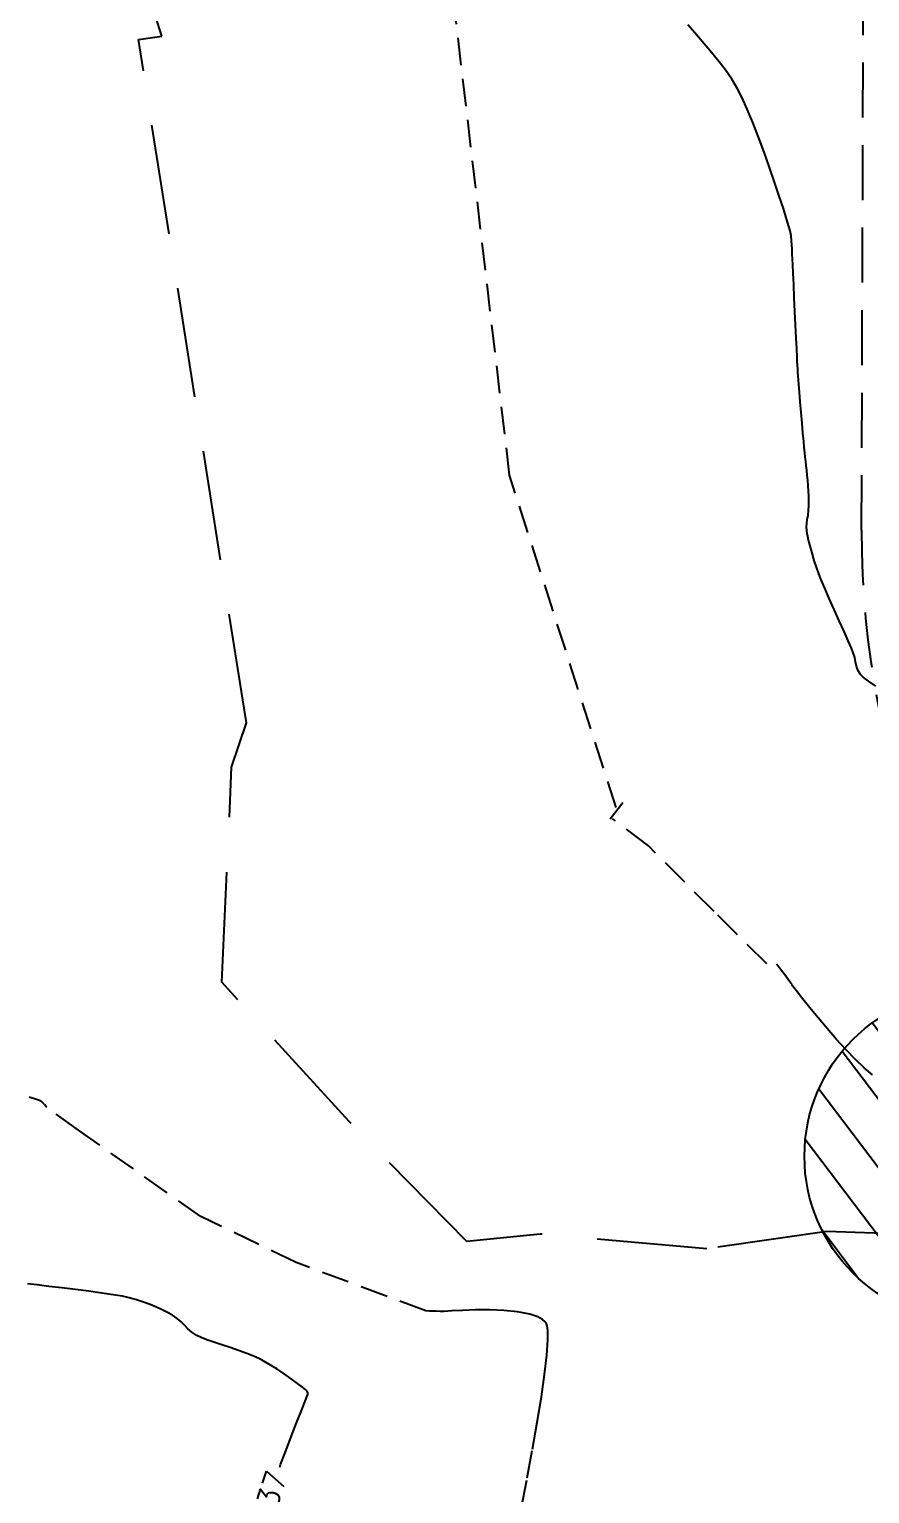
# Model space of a CAD drawing. Header units: feet. Extents: x 26064 to 27719, y 16802 to 28989.
# Drawn here: x 27005.5 to 27101, y 16941.9 to 17108.3 of the extents above; entities that cross this region are included whole.
import ezdxf

# ---------------------------------------------------------------- set-up
doc = ezdxf.new("R2010")
doc.units = ezdxf.units.FT
doc.header["$LTSCALE"] = 50
doc.header["$MEASUREMENT"] = 0
for name, pattern in [('HIDDEN', [0.375, 0.25, -0.125]), ('HIDDEN2', [0.1875, 0.125, -0.0625]), ('HIDN25', [0.0938, 0.0625, -0.0313])]:
    doc.linetypes.add(name, pattern=pattern)
for name, color, linetype in [('CONT-MJR', 160, 'HIDDEN'), ('CONT-MNR', 55, 'HIDN25'), ('DEMO-STORM SEWER', 13, 'HIDDEN2'), ('INLET PROTECTION', 1, 'HIDDEN')]:
    doc.layers.add(name, color=color, linetype=linetype)
doc.styles.add('l60', font='simplex', dxfattribs={"height": 2.4})

msp = doc.modelspace()

# ---------------------------------------------------------------- hatches: boundary and pattern name
at = {"layer": 'INLET PROTECTION', "linetype": 'Continuous'}
h = msp.add_hatch(dxfattribs=at)
h.set_pattern_fill('ANSI31', scale=37.499998, angle=262.0889784, style=0)
h.set_pattern_definition([(307.088978, (51223.2837, -6284.492), (3.7392183, 2.82681806), [])])
edge = h.paths.add_edge_path()
edge.add_arc((27112.29541, 16980.23397), 18.75, 0, 360)

# ---------------------------------------------------------------- linework, layer by layer
at = {"layer": 'CONT-MJR', "color": 7}
for p, q in [((27020.57895, 17107.46466, 635), (27013.80495, 17129.36926, 635)), ((27017.93188, 17107.10029, 635), (27020.57895, 17107.46466, 635)), ((27030.17878, 17029.44861, 635), (27017.93188, 17107.10029, 635)), ((27028.51071, 17024.4487, 635), (27030.17878, 17029.44861, 635)), ((27027.39872, 17000.00478, 635), (27028.51071, 17024.4487, 635)), ((27041.85518, 16984.17176, 635), (27027.39872, 17000.00478, 635)), ((27055.19966, 16970.56094, 635), (27041.85518, 16984.17176, 635)), ((27063.53992, 16971.39426, 635), (27055.19966, 16970.56094, 635)), ((27082.44458, 16969.72762, 635), (27063.53992, 16971.39426, 635)), ((27096.06701, 16971.67204, 635), (27082.44458, 16969.72762, 635)), ((27104.68534, 16971.39426, 635), (27096.06701, 16971.67204, 635))]:
    msp.add_line(p, q, dxfattribs=at)
at = {"layer": 'CONT-MNR', "color": 7}
for p, q in [((27060.06862, 17057.59525, 634), (27053.3184, 17114.92314, 634)), ((27084.52496, 17103.68154, 633), (27083.68922, 17104.77585, 633)), ((27088.31541, 17096.01473, 633), (27087.6781, 17097.65723, 633)), ((27090.15756, 17090.87829, 633), (27089.57309, 17092.56303, 633)), ((27091.91784, 17085.35463, 633), (27091.78058, 17085.86527, 633)), ((27092.0889, 17084.2579, 633), (27092.02665, 17084.77557, 633)), ((27092.17784, 17082.15463, 633), (27092.14906, 17082.74997, 633)), ((27092.26221, 17080.53737, 633), (27092.21199, 17081.54147, 633)), ((27092.60424, 17073.18594, 633), (27092.53801, 17074.63051, 633)), ((27092.66082, 17071.95614, 633), (27092.60424, 17073.18594, 633)), ((27092.82472, 17068.88095, 633), (27092.79834, 17069.28653, 633)), ((27092.85784, 17068.41463, 633), (27092.82472, 17068.88095, 633)), ((27092.89915, 17067.89302, 633), (27092.85784, 17068.41463, 633)), ((27093.16545, 17064.73826, 633), (27093.06193, 17065.9495, 633)), ((27093.37193, 17062.36351, 633), (27093.27178, 17063.50782, 633)), ((27093.51784, 17060.75463, 633), (27093.45694, 17061.41067, 633)), ((27093.5782, 17060.17137, 633), (27093.51784, 17060.75463, 633)), ((27093.63705, 17059.65823, 633), (27093.5782, 17060.17137, 633)), ((27093.75029, 17058.70187, 633), (27093.6944, 17059.1801, 633)), ((27093.80476, 17058.18842, 633), (27093.75029, 17058.70187, 633)), ((27072.1627, 17019.83878, 634), (27060.06862, 17057.59525, 634)), ((27094.00661, 17055.78456, 633), (27093.96188, 17056.37282, 633)), ((27093.94821, 17053.06148, 633), (27094.01883, 17053.60077, 633)), ((27094.05784, 17054.17463, 633), (27094.05908, 17054.68179, 633)), ((27093.78784, 17051.72463, 633), (27093.8086, 17052.11605, 633)), ((27093.8701, 17052.56412, 633), (27093.94821, 17053.06148, 633)), ((27093.85758, 17050.97048, 633), (27093.81039, 17051.31964, 633)), ((27093.92741, 17050.62339, 633), (27093.85758, 17050.97048, 633)), ((27094.01784, 17050.22463, 633), (27093.92741, 17050.62339, 633)), ((27094.25484, 17049.29876, 633), (27094.11164, 17049.83911, 633)), ((27094.66066, 17047.91068, 633), (27094.44024, 17048.64286, 633)), ((27095.17784, 17046.37463, 633), (27094.90892, 17047.14151, 633)), ((27095.85265, 17044.75003, 633), (27095.44578, 17045.70322, 633)), ((27096.35675, 17043.60133, 633), (27095.85265, 17044.75003, 633)), ((27097.48985, 17041.06249, 633), (27096.91639, 17042.34339, 633)), ((27098.51142, 17038.77687, 633), (27098.03543, 17039.84489, 633)), ((27098.87613, 17037.94469, 633), (27098.51142, 17038.77687, 633)), ((27099.25459, 17036.88683, 633), (27099.08784, 17037.43463, 633)), ((27099.35766, 17036.38498, 633), (27099.25459, 17036.88683, 633)), ((27099.45635, 17035.91202, 633), (27099.35766, 17036.38498, 633)), ((27099.87784, 17034.98463, 633), (27099.60997, 17035.45091, 633)), ((27100.2071, 17034.6706, 633), (27099.87784, 17034.98463, 633)), ((27071.47392, 17018.57808, 634), (27072.92504, 17020.41004, 634)), ((27075.83345, 17015.48075, 634), (27071.7597, 17018.57808, 634)), ((27083.28158, 17008.03897, 634), (27075.83345, 17015.48075, 634)), ((27089.27952, 17002.10175, 634), (27083.28158, 17008.03897, 634)), ((27090.5456, 17001.82636, 634), (27090.35639, 17002.04611, 634)), ((27090.88884, 17001.38779, 634), (27090.5456, 17001.82636, 634)), ((27091.30275, 17000.84464, 634), (27090.88884, 17001.38779, 634)), ((27091.70397, 17000.31115, 634), (27091.30275, 17000.84464, 634)), ((27092.13484, 16999.73009, 634), (27092.00912, 16999.90155, 634)), ((27092.34495, 16999.38378, 634), (27092.19769, 16999.57581, 634)), ((27097.1893, 16993.50531, 634), (27096.11514, 16994.74297, 634)), ((27098.2746, 16992.3067, 634), (27097.1893, 16993.50531, 634)), ((27100.31484, 16990.27041, 634), (27099.3301, 16991.20808, 634)), ((27006.70815, 16986.57393, 636), (27006.35238, 16986.69394, 636)), ((27006.96229, 16986.4038, 636), (27006.70815, 16986.57393, 636)), ((27007.4196, 16985.92243, 636), (27007.30966, 16986.05986, 636)), ((27011.1164, 16983.21154, 636), (27007.53792, 16985.76832, 636)), ((27025.01459, 16973.37528, 636), (27011.1164, 16983.21154, 636)), ((27035.82429, 16968.16803, 636), (27025.01459, 16973.37528, 636)), ((27050.54371, 16962.65977, 636), (27035.82429, 16968.16803, 636)), ((27007.74818, 16965.45288, 637), (27006.42238, 16965.61082, 637)), ((27015.06742, 16964.49953, 637), (27013.77119, 16964.69045, 637)), ((27016.12405, 16964.32143, 637), (27015.06742, 16964.49953, 637)), ((27016.86319, 16964.16263, 637), (27016.12405, 16964.32143, 637)), ((27017.71194, 16963.92142, 637), (27016.86319, 16964.16263, 637)), ((27021.23402, 16962.4931, 637), (27020.63103, 16962.79905, 637)), ((27021.78319, 16962.18263, 637), (27021.23402, 16962.4931, 637)), ((27022.32542, 16961.80921, 637), (27021.78319, 16962.18263, 637)), ((27050.98036, 16962.64612, 636), (27050.54371, 16962.65977, 636)), ((27051.73246, 16962.6211, 636), (27051.35657, 16962.63587, 636)), ((27053.50619, 16962.65889, 636), (27052.61684, 16962.60734, 636)), ((27054.73389, 16962.72233, 636), (27053.50619, 16962.65889, 636)), ((27062.36708, 16962.29895, 636), (27060.98217, 16962.56988, 636)), ((27063.28157, 16961.9786, 636), (27062.36708, 16962.29895, 636)), ((27063.82022, 16961.66909, 636), (27063.28157, 16961.9786, 636)), ((27022.76807, 16961.42159, 637), (27022.32542, 16961.80921, 637)), ((27023.55471, 16960.63447, 637), (27023.16117, 16961.02746, 637)), ((27023.99872, 16960.2503, 637), (27023.55471, 16960.63447, 637)), ((27064.09695, 16961.42663, 636), (27063.82022, 16961.66909, 636)), ((27064.20815, 16961.29393, 636), (27064.09695, 16961.42663, 636)), ((27064.33748, 16960.9648, 636), (27064.25817, 16961.20923, 636)), ((27027.38717, 16958.80719, 637), (27026.50323, 16959.09964, 637)), ((27028.32575, 16958.49859, 637), (27027.38717, 16958.80719, 637)), ((27030.22115, 16957.83193, 637), (27029.28254, 16958.17359, 637)), ((27031.10516, 16957.47336, 637), (27030.22115, 16957.83193, 637)), ((27031.89819, 16957.09763, 637), (27031.10516, 16957.47336, 637)), ((27032.75062, 16956.61881, 637), (27031.89819, 16957.09763, 637)), ((27064.03659, 16955.44246, 636), (27064.28785, 16957.62915, 636)), ((27035.28224, 16954.93412, 637), (27034.48351, 16955.4985, 637)), ((27035.98134, 16954.41832, 637), (27035.28224, 16954.93412, 637)), ((27036.91716, 16953.68666, 637), (27036.53993, 16953.98965, 637)), ((27037.07214, 16953.54789, 637), (27036.91716, 16953.68666, 637)), ((27036.39824, 16951.22179, 637), (27036.79998, 16952.23701, 637)), ((27035.31372, 16948.45906, 637), (27035.89213, 16949.93868, 637)), ((27034.69507, 16946.85426, 637), (27035.31372, 16948.45906, 637)), ((27033.96635, 16944.91839, 637), (27034.06822, 16945.19564, 637))]:
    msp.add_line(p, q, dxfattribs=at)
at = {"layer": 'CONT-MNR', "color": 7, "extrusion": (0.753356, 0.657613, 0)}
msp.add_line((27081.09353, 17107.85453, 633), (27080.31235, 17108.74944, 633), dxfattribs=at)
at = {"layer": 'CONT-MNR', "color": 7, "extrusion": (0.754745, 0.656019, 0)}
msp.add_line((27081.93944, 17106.88131, 633), (27081.09353, 17107.85453, 633), dxfattribs=at)
at = {"layer": 'CONT-MNR', "color": 7, "extrusion": (0.762334, 0.647184, 0)}
msp.add_line((27082.81602, 17105.84876, 633), (27081.93944, 17106.88131, 633), dxfattribs=at)
at = {"layer": 'CONT-MNR', "color": 7, "extrusion": (0.7756, 0.631224, 0)}
msp.add_line((27083.68922, 17104.77585, 633), (27082.81602, 17105.84876, 633), dxfattribs=at)
at = {"layer": 'CONT-MNR', "color": 7, "extrusion": (0.820454, 0.571712, 0)}
msp.add_line((27085.28919, 17102.58481, 633), (27084.52496, 17103.68154, 633), dxfattribs=at)
at = {"layer": 'CONT-MNR', "color": 7, "extrusion": (0.853794, 0.52061, 0)}
msp.add_line((27085.94784, 17101.50463, 633), (27085.28919, 17102.58481, 633), dxfattribs=at)
at = {"layer": 'CONT-MNR', "color": 7, "extrusion": (0.891526, 0.452971, 0)}
msp.add_line((27086.47636, 17100.46441, 633), (27085.94784, 17101.50463, 633), dxfattribs=at)
at = {"layer": 'CONT-MNR', "color": 7, "extrusion": (0.91289, 0.408206, 0)}
msp.add_line((27087.0591, 17099.1612, 633), (27086.47636, 17100.46441, 633), dxfattribs=at)
at = {"layer": 'CONT-MNR', "color": 7, "extrusion": (0.924739, 0.380603, 0)}
msp.add_line((27087.6781, 17097.65723, 633), (27087.0591, 17099.1612, 633), dxfattribs=at)
at = {"layer": 'CONT-MNR', "color": 7, "extrusion": (0.937561, 0.34782, 0)}
msp.add_line((27088.95306, 17094.29592, 633), (27088.31541, 17096.01473, 633), dxfattribs=at)
at = {"layer": 'CONT-MNR', "color": 7, "extrusion": (0.941544, 0.33689, 0)}
msp.add_line((27089.57309, 17092.56303, 633), (27088.95306, 17094.29592, 633), dxfattribs=at)
at = {"layer": 'CONT-MNR', "color": 7, "extrusion": (0.947567, 0.319557, 0)}
msp.add_line((27090.6885, 17089.30391, 633), (27090.15756, 17090.87829, 633), dxfattribs=at)
at = {"layer": 'CONT-MNR', "color": 7, "extrusion": (0.950258, 0.311463, 0)}
msp.add_line((27091.14796, 17087.90213, 633), (27090.6885, 17089.30391, 633), dxfattribs=at)
at = {"layer": 'CONT-MNR', "color": 7, "extrusion": (0.95323, 0.302246, 0)}
msp.add_line((27091.51797, 17086.73518, 633), (27091.14796, 17087.90213, 633), dxfattribs=at)
at = {"layer": 'CONT-MNR', "color": 7, "extrusion": (0.957328, 0.289003, 0)}
msp.add_line((27091.78058, 17085.86527, 633), (27091.51797, 17086.73518, 633), dxfattribs=at)
at = {"layer": 'CONT-MNR', "color": 7, "extrusion": (0.9828, 0.184675, 0)}
msp.add_line((27092.02665, 17084.77557, 633), (27091.91784, 17085.35463, 633), dxfattribs=at)
at = {"layer": 'CONT-MNR', "color": 7, "extrusion": (0.997998, 0.063248, 0)}
msp.add_line((27092.11986, 17083.76928, 633), (27092.0889, 17084.2579, 633), dxfattribs=at)
at = {"layer": 'CONT-MNR', "color": 7, "extrusion": (0.999538, 0.030402, 0)}
msp.add_line((27092.13482, 17083.27741, 633), (27092.11986, 17083.76928, 633), dxfattribs=at)
at = {"layer": 'CONT-MNR', "color": 7, "extrusion": (0.999636, 0.026975, 0)}
msp.add_line((27092.14906, 17082.74997, 633), (27092.13482, 17083.27741, 633), dxfattribs=at)
at = {"layer": 'CONT-MNR', "color": 7, "extrusion": (0.998452, 0.055615, 0)}
msp.add_line((27092.21199, 17081.54147, 633), (27092.17784, 17082.15463, 633), dxfattribs=at)
at = {"layer": 'CONT-MNR', "color": 7, "extrusion": (0.998854, 0.047854, 0)}
msp.add_line((27092.32421, 17079.24327, 633), (27092.26221, 17080.53737, 633), dxfattribs=at)
at = {"layer": 'CONT-MNR', "color": 7, "extrusion": (0.998904, 0.046802, 0)}
msp.add_line((27092.3937, 17077.76012, 633), (27092.32421, 17079.24327, 633), dxfattribs=at)
at = {"layer": 'CONT-MNR', "color": 7, "extrusion": (0.998931, 0.046216, 0)}
msp.add_line((27092.4664, 17076.18889, 633), (27092.3937, 17077.76012, 633), dxfattribs=at)
at = {"layer": 'CONT-MNR', "color": 7, "extrusion": (0.998946, 0.045903, 0)}
msp.add_line((27092.53801, 17074.63051, 633), (27092.4664, 17076.18889, 633), dxfattribs=at)
at = {"layer": 'CONT-MNR', "color": 7, "extrusion": (0.998914, 0.046584, 0)}
msp.add_line((27092.70345, 17071.04205, 633), (27092.66082, 17071.95614, 633), dxfattribs=at)
at = {"layer": 'CONT-MNR', "color": 7, "extrusion": (0.9988, 0.048978, 0)}
msp.add_line((27092.72784, 17070.54463, 633), (27092.70345, 17071.04205, 633), dxfattribs=at)
at = {"layer": 'CONT-MNR', "color": 7, "extrusion": (0.998542, 0.053974, 0)}
msp.add_line((27092.75307, 17070.07778, 633), (27092.72784, 17070.54463, 633), dxfattribs=at)
at = {"layer": 'CONT-MNR', "color": 7, "extrusion": (0.998475, 0.05521, 0)}
msp.add_line((27092.77551, 17069.67194, 633), (27092.75307, 17070.07778, 633), dxfattribs=at)
at = {"layer": 'CONT-MNR', "color": 7, "extrusion": (0.998251, 0.059115, 0)}
msp.add_line((27092.79834, 17069.28653, 633), (27092.77551, 17069.67194, 633), dxfattribs=at)
at = {"layer": 'CONT-MNR', "color": 7, "extrusion": (0.996583, 0.082603, 0)}
msp.add_line((27092.97017, 17067.0362, 633), (27092.89915, 17067.89302, 633), dxfattribs=at)
at = {"layer": 'CONT-MNR', "color": 7, "extrusion": (0.996454, 0.084138, 0)}
msp.add_line((27093.06193, 17065.9495, 633), (27092.97017, 17067.0362, 633), dxfattribs=at)
at = {"layer": 'CONT-MNR', "color": 7, "extrusion": (0.996287, 0.086091, 0)}
msp.add_line((27093.27178, 17063.50782, 633), (27093.16545, 17064.73826, 633), dxfattribs=at)
at = {"layer": 'CONT-MNR', "color": 7, "extrusion": (0.996044, 0.088865, 0)}
msp.add_line((27093.45694, 17061.41067, 633), (27093.37193, 17062.36351, 633), dxfattribs=at)
at = {"layer": 'CONT-MNR', "color": 7, "extrusion": (0.992882, 0.119099, 0)}
msp.add_line((27093.6944, 17059.1801, 633), (27093.63705, 17059.65823, 633), dxfattribs=at)
at = {"layer": 'CONT-MNR', "color": 7, "extrusion": (0.995893, 0.090543, 0)}
msp.add_line((27093.85784, 17057.60463, 633), (27093.80476, 17058.18842, 633), dxfattribs=at)
at = {"layer": 'CONT-MNR', "color": 7, "extrusion": (0.996418, 0.08457, 0)}
msp.add_line((27093.91079, 17056.98073, 633), (27093.85784, 17057.60463, 633), dxfattribs=at)
at = {"layer": 'CONT-MNR', "color": 7, "extrusion": (0.996488, 0.08374, 0)}
msp.add_line((27093.96188, 17056.37282, 633), (27093.91079, 17056.98073, 633), dxfattribs=at)
at = {"layer": 'CONT-MNR', "color": 7, "extrusion": (0.998205, 0.059895, 0)}
msp.add_line((27094.04051, 17055.21966, 633), (27094.00661, 17055.78456, 633), dxfattribs=at)
at = {"layer": 'CONT-MNR', "color": 7, "extrusion": (0.999404, 0.034507, 0)}
msp.add_line((27094.05908, 17054.68179, 633), (27094.04051, 17055.21966, 633), dxfattribs=at)
at = {"layer": 'CONT-MNR', "color": 7, "extrusion": (0.997697, -0.067822, 0)}
msp.add_line((27094.01883, 17053.60077, 633), (27094.05784, 17054.17463, 633), dxfattribs=at)
at = {"layer": 'CONT-MNR', "color": 7, "extrusion": (0.998453, 0.055594, 0)}
msp.add_line((27093.81039, 17051.31964, 633), (27093.78784, 17051.72463, 633), dxfattribs=at)
at = {"layer": 'CONT-MNR', "color": 7, "extrusion": (0.990713, -0.135969, 0)}
msp.add_line((27093.8086, 17052.11605, 633), (27093.8701, 17052.56412, 633), dxfattribs=at)
at = {"layer": 'CONT-MNR', "color": 7, "extrusion": (0.971651, 0.23642, 0)}
msp.add_line((27094.11164, 17049.83911, 633), (27094.01784, 17050.22463, 633), dxfattribs=at)
at = {"layer": 'CONT-MNR', "color": 7, "extrusion": (0.962295, 0.272008, 0)}
msp.add_line((27094.44024, 17048.64286, 633), (27094.25484, 17049.29876, 633), dxfattribs=at)
at = {"layer": 'CONT-MNR', "color": 7, "extrusion": (0.951657, 0.307162, 0)}
msp.add_line((27094.90892, 17047.14151, 633), (27094.66066, 17047.91068, 633), dxfattribs=at)
at = {"layer": 'CONT-MNR', "color": 7, "extrusion": (0.928777, 0.37064, 0)}
msp.add_line((27095.44578, 17045.70322, 633), (27095.17784, 17046.37463, 633), dxfattribs=at)
at = {"layer": 'CONT-MNR', "color": 7, "extrusion": (0.913663, 0.406474, 0)}
msp.add_line((27096.91639, 17042.34339, 633), (27096.35675, 17043.60133, 633), dxfattribs=at)
at = {"layer": 'CONT-MNR', "color": 7, "extrusion": (0.912577, 0.408906, 0)}
msp.add_line((27098.03543, 17039.84489, 633), (27097.48985, 17041.06249, 633), dxfattribs=at)
at = {"layer": 'CONT-MNR', "color": 7, "extrusion": (0.9236, 0.383359, 0)}
msp.add_line((27099.08784, 17037.43463, 633), (27098.87613, 17037.94469, 633), dxfattribs=at)
at = {"layer": 'CONT-MNR', "color": 7, "extrusion": (0.948731, 0.316086, 0)}
msp.add_line((27099.60997, 17035.45091, 633), (27099.45635, 17035.91202, 633), dxfattribs=at)
at = {"layer": 'CONT-MNR', "color": 7, "extrusion": (0.597871, 0.801592, 0)}
msp.add_line((27100.81595, 17034.21649, 633), (27100.2071, 17034.6706, 633), dxfattribs=at)
at = {"layer": 'CONT-MNR', "color": 7, "extrusion": (-0.565551, -0.824713, 0)}
msp.add_line((27101.65309, 17033.64242, 633), (27100.81595, 17034.21649, 633), dxfattribs=at)
at = {"layer": 'CONT-MNR', "color": 7, "extrusion": (0.80192, 0.597432, 0)}
msp.add_line((27092.00912, 16999.90155, 634), (27091.70397, 17000.31115, 634), dxfattribs=at)
at = {"layer": 'CONT-MNR', "color": 7, "extrusion": (0.927768, 0.373156, 0)}
msp.add_line((27092.16596, 16999.6527, 634), (27092.13484, 16999.73009, 634), dxfattribs=at)
at = {"layer": 'CONT-MNR', "color": 7, "extrusion": (0.924393, 0.381441, 0)}
msp.add_line((27092.19769, 16999.57581, 634), (27092.16596, 16999.6527, 634), dxfattribs=at)
at = {"layer": 'CONT-MNR', "color": 7, "extrusion": (0.78883, 0.614612, 0)}
msp.add_line((27092.74907, 16998.86511, 634), (27092.34495, 16999.38378, 634), dxfattribs=at)
at = {"layer": 'CONT-MNR', "color": 7, "extrusion": (0.784495, 0.620135, 0)}
msp.add_line((27093.3691, 16998.08074, 634), (27092.74907, 16998.86511, 634), dxfattribs=at)
at = {"layer": 'CONT-MNR', "color": 7, "extrusion": (0.779443, 0.626473, 0)}
msp.add_line((27094.16409, 16997.09163, 634), (27093.3691, 16998.08074, 634), dxfattribs=at)
at = {"layer": 'CONT-MNR', "color": 7, "extrusion": (0.773263, 0.634085, 0)}
msp.add_line((27095.09309, 16995.95872, 634), (27094.16409, 16997.09163, 634), dxfattribs=at)
at = {"layer": 'CONT-MNR', "color": 7, "extrusion": (0.765451, 0.643494, 0)}
msp.add_line((27096.11514, 16994.74297, 634), (27095.09309, 16995.95872, 634), dxfattribs=at)
at = {"layer": 'CONT-MNR', "color": 7, "extrusion": (0.721116, 0.692814, 0)}
msp.add_line((27099.3301, 16991.20808, 634), (27098.2746, 16992.3067, 634), dxfattribs=at)
at = {"layer": 'CONT-MNR', "color": 7, "extrusion": (-0.645653, -0.763631, 0)}
msp.add_line((27101.25723, 16989.47362, 634), (27100.31484, 16990.27041, 634), dxfattribs=at)
at = {"layer": 'CONT-MNR', "color": 7, "extrusion": (-0.275441, -0.961318, 0)}
msp.add_line((27006.35238, 16986.69394, 636), (27005.53828, 16986.9272, 636), dxfattribs=at)
at = {"layer": 'CONT-MNR', "color": 7, "extrusion": (-0.66752, -0.744592, 0)}
msp.add_line((27007.16438, 16986.22263, 636), (27006.96229, 16986.4038, 636), dxfattribs=at)
at = {"layer": 'CONT-MNR', "color": 7, "extrusion": (0.746057, 0.665882, 0)}
msp.add_line((27007.30966, 16986.05986, 636), (27007.16438, 16986.22263, 636), dxfattribs=at)
at = {"layer": 'CONT-MNR', "color": 7, "extrusion": (0.792335, 0.610086, 0)}
msp.add_line((27007.49713, 16985.82174, 636), (27007.4196, 16985.92243, 636), dxfattribs=at)
at = {"layer": 'CONT-MNR', "color": 7, "extrusion": (0.794804, 0.606867, 0)}
msp.add_line((27007.53792, 16985.76832, 636), (27007.49713, 16985.82174, 636), dxfattribs=at)
at = {"layer": 'CONT-MNR', "color": 7, "extrusion": (-0.119283, -0.99286, 0)}
msp.add_line((27006.42238, 16965.61082, 637), (27005.32435, 16965.74273, 637), dxfattribs=at)
at = {"layer": 'CONT-MNR', "color": 7, "extrusion": (-0.119407, -0.992845, 0)}
msp.add_line((27009.22386, 16965.27541, 637), (27007.74818, 16965.45288, 637), dxfattribs=at)
at = {"layer": 'CONT-MNR', "color": 7, "extrusion": (-0.122196, -0.992506, 0)}
msp.add_line((27010.77151, 16965.08486, 637), (27009.22386, 16965.27541, 637), dxfattribs=at)
at = {"layer": 'CONT-MNR', "color": 7, "extrusion": (-0.126838, -0.991924, 0)}
msp.add_line((27012.31325, 16964.88772, 637), (27010.77151, 16965.08486, 637), dxfattribs=at)
at = {"layer": 'CONT-MNR', "color": 7, "extrusion": (-0.134084, -0.99097, 0)}
msp.add_line((27013.77119, 16964.69045, 637), (27012.31325, 16964.88772, 637), dxfattribs=at)
at = {"layer": 'CONT-MNR', "color": 7, "extrusion": (-0.307893, -0.951421, 0)}
msp.add_line((27018.51466, 16963.66165, 637), (27017.71194, 16963.92142, 637), dxfattribs=at)
at = {"layer": 'CONT-MNR', "color": 7, "extrusion": (-0.342766, -0.939421, 0)}
msp.add_line((27019.26978, 16963.38612, 637), (27018.51466, 16963.66165, 637), dxfattribs=at)
at = {"layer": 'CONT-MNR', "color": 7, "extrusion": (-0.378251, -0.925703, 0)}
msp.add_line((27019.97576, 16963.09766, 637), (27019.26978, 16963.38612, 637), dxfattribs=at)
at = {"layer": 'CONT-MNR', "color": 7, "extrusion": (-0.414679, -0.909968, 0)}
msp.add_line((27020.63103, 16962.79905, 637), (27019.97576, 16963.09766, 637), dxfattribs=at)
at = {"layer": 'CONT-MNR', "color": 7, "extrusion": (-0.027249, -0.999629, 0)}
msp.add_line((27051.35657, 16962.63587, 636), (27050.98036, 16962.64612, 636), dxfattribs=at)
at = {"layer": 'CONT-MNR', "color": 7, "extrusion": (-0.062259, -0.99806, 0)}
msp.add_line((27052.16815, 16962.59393, 636), (27051.73246, 16962.6211, 636), dxfattribs=at)
at = {"layer": 'CONT-MNR', "color": 7, "extrusion": (0.02988, -0.999553, 0)}
msp.add_line((27052.61684, 16962.60734, 636), (27052.16815, 16962.59393, 636), dxfattribs=at)
at = {"layer": 'CONT-MNR', "color": 7, "extrusion": (0.033505, -0.999439, 0)}
msp.add_line((27056.19765, 16962.7714, 636), (27054.73389, 16962.72233, 636), dxfattribs=at)
at = {"layer": 'CONT-MNR', "color": 7, "extrusion": (0.00529, -0.999986, 0)}
msp.add_line((27057.79515, 16962.77985, 636), (27056.19765, 16962.7714, 636), dxfattribs=at)
at = {"layer": 'CONT-MNR', "color": 7, "extrusion": (-0.035843, -0.999357, 0)}
msp.add_line((27059.4241, 16962.72143, 636), (27057.79515, 16962.77985, 636), dxfattribs=at)
at = {"layer": 'CONT-MNR', "color": 7, "extrusion": (-0.096811, -0.995303, 0)}
msp.add_line((27060.98217, 16962.56988, 636), (27059.4241, 16962.72143, 636), dxfattribs=at)
at = {"layer": 'CONT-MNR', "color": 7, "extrusion": (0.708043, 0.706169, 0)}
msp.add_line((27023.16117, 16961.02746, 637), (27022.76807, 16961.42159, 637), dxfattribs=at)
at = {"layer": 'CONT-MNR', "color": 7, "extrusion": (-0.559632, -0.828741, 0)}
msp.add_line((27024.54319, 16959.88263, 637), (27023.99872, 16960.2503, 637), dxfattribs=at)
at = {"layer": 'CONT-MNR', "color": 7, "extrusion": (0.86104, 0.508538, 0)}
msp.add_line((27064.25817, 16961.20923, 636), (27064.20815, 16961.29393, 636), dxfattribs=at)
at = {"layer": 'CONT-MNR', "color": 7, "extrusion": (0.992086, 0.125558, 0)}
msp.add_line((27064.40658, 16960.41883, 636), (27064.33748, 16960.9648, 636), dxfattribs=at)
at = {"layer": 'CONT-MNR', "color": 7, "extrusion": (0.99999, 0.004377, 0)}
msp.add_line((27064.41113, 16959.37937, 636), (27064.40658, 16960.41883, 636), dxfattribs=at)
at = {"layer": 'CONT-MNR', "color": 7, "extrusion": (-0.439608, -0.89819, 0)}
msp.add_line((27025.04483, 16959.63711, 637), (27024.54319, 16959.88263, 637), dxfattribs=at)
at = {"layer": 'CONT-MNR', "color": 7, "extrusion": (-0.365014, -0.931002, 0)}
msp.add_line((27025.71031, 16959.3762, 637), (27025.04483, 16959.63711, 637), dxfattribs=at)
at = {"layer": 'CONT-MNR', "color": 7, "extrusion": (-0.329326, -0.944216, 0)}
msp.add_line((27026.50323, 16959.09964, 637), (27025.71031, 16959.3762, 637), dxfattribs=at)
at = {"layer": 'CONT-MNR', "color": 7, "extrusion": (0.997529, -0.070258, 0)}
msp.add_line((27064.28785, 16957.62915, 636), (27064.41113, 16959.37937, 636), dxfattribs=at)
at = {"layer": 'CONT-MNR', "color": 7, "extrusion": (-0.321631, -0.946865, 0)}
msp.add_line((27029.28254, 16958.17359, 637), (27028.32575, 16958.49859, 637), dxfattribs=at)
at = {"layer": 'CONT-MNR', "color": 7, "extrusion": (-0.529141, -0.848534, 0)}
msp.add_line((27033.62601, 16956.07291, 637), (27032.75062, 16956.61881, 637), dxfattribs=at)
at = {"layer": 'CONT-MNR', "color": 7, "extrusion": (0.55654, 0.830821, 0)}
msp.add_line((27034.48351, 16955.4985, 637), (27033.62601, 16956.07291, 637), dxfattribs=at)
at = {"layer": 'CONT-MNR', "color": 7, "extrusion": (0.990057, -0.140666, 0)}
msp.add_line((27063.67371, 16952.88837, 636), (27064.03659, 16955.44246, 636), dxfattribs=at)
at = {"layer": 'CONT-MNR', "color": 7, "extrusion": (-0.608803, -0.793322, 0)}
msp.add_line((27036.53993, 16953.98965, 637), (27035.98134, 16954.41832, 637), dxfattribs=at)
at = {"layer": 'CONT-MNR', "color": 7, "extrusion": (0.912326, 0.409466, 0)}
msp.add_line((27037.15025, 16953.37386, 637), (27037.07214, 16953.54789, 637), dxfattribs=at)
at = {"layer": 'CONT-MNR', "color": 7, "extrusion": (0.930869, -0.365354, 0)}
msp.add_line((27036.79998, 16952.23701, 637), (27037.0653, 16952.91301, 637), dxfattribs=at)
at = {"layer": 'CONT-MNR', "color": 7, "extrusion": (0.939421, -0.342765, 0)}
msp.add_line((27037.0653, 16952.91301, 637), (27037.16214, 16953.17842, 637), dxfattribs=at)
at = {"layer": 'CONT-MNR', "color": 7, "extrusion": (0.998154, 0.060727, 0)}
msp.add_line((27037.16214, 16953.17842, 637), (27037.15025, 16953.37386, 637), dxfattribs=at)
at = {"layer": 'CONT-MNR', "color": 7, "extrusion": (0.987347, -0.158576, 0)}
msp.add_line((27063.21559, 16950.03601, 636), (27063.67371, 16952.88837, 636), dxfattribs=at)
at = {"layer": 'CONT-MNR', "color": 7, "extrusion": (0.93025, -0.366926, 0)}
msp.add_line((27035.89213, 16949.93868, 637), (27036.39824, 16951.22179, 637), dxfattribs=at)
at = {"layer": 'CONT-MNR', "color": 7, "extrusion": (0.985156, -0.171664, 0)}
msp.add_line((27062.67863, 16946.95448, 636), (27063.21559, 16950.03601, 636), dxfattribs=at)
at = {"layer": 'CONT-MNR', "color": 7, "extrusion": (0.983329, -0.181834, 0)}
msp.add_line((27062.07921, 16943.71287, 636), (27062.67863, 16946.95448, 636), dxfattribs=at)
at = {"layer": 'CONT-MNR', "color": 7, "extrusion": (0.935424, -0.353527, 0)}
msp.add_line((27034.06822, 16945.19564, 637), (27034.69507, 16946.85426, 637), dxfattribs=at)
at = {"layer": 'CONT-MNR', "color": 7, "extrusion": (0.981753, -0.190163, 0)}
msp.add_line((27061.4337, 16940.38029, 636), (27062.07921, 16943.71287, 636), dxfattribs=at)
at = {"layer": 'DEMO-STORM SEWER', "color": 7}
msp.add_line((27100.02475, 17051.34792), (27100.36033, 17146.03732), dxfattribs=at)
msp.add_arc((27201.27411, 17050.98909), 101.25, 179.7969444, 224.7244444, dxfattribs=at)
at = {"layer": 'INLET PROTECTION', "color": 7, "linetype": 'Continuous'}
msp.add_circle((27112.29541, 16980.23397), 18.75, dxfattribs=at)

# ---------------------------------------------------------------- texts
at = {"layer": 'CONT-MNR', "color": 7, "style": 'l60'}
msp.add_text('637', height=2.4, rotation=71.747529, dxfattribs=at).set_placement((27032.90716, 16938.13753, 637))

doc.saveas('drawing.dxf')
